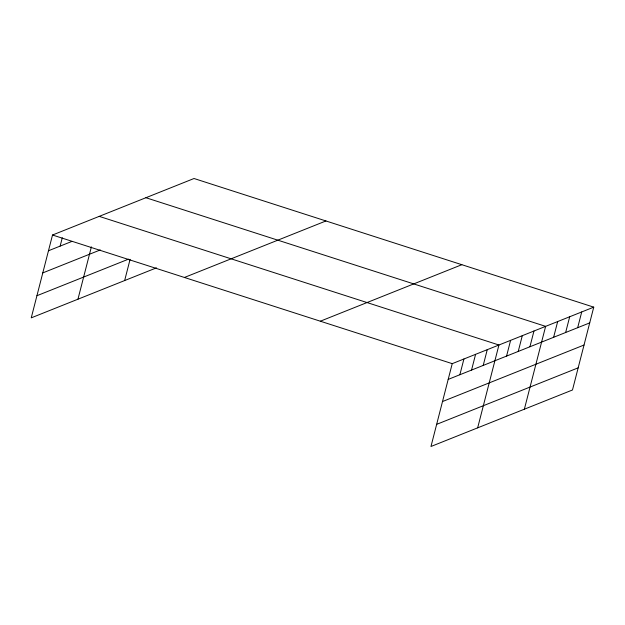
<?xml version="1.0" encoding="UTF-8"?>
<svg xmlns="http://www.w3.org/2000/svg" width="625" height="625" viewBox="0 0 625 625"><rect width="100%" height="100%" fill="white"/><g stroke="black" fill="none" stroke-linecap="round" stroke-linejoin="round"><path stroke-width="0.94" d="M593.75 307.148L452.234 363.656L430.969 446.492L572.484 389.984L593.75 307.148L194.031 178.508L52.516 235.016L31.25 317.852L156.438 267.859M60.148 246.094L62.289 237.766M77.953 299.203L91.383 246.867M124.648 280.555L130.094 259.336M459.867 374.734L463.914 359M471.547 370.078L475.586 354.336M483.219 365.414L487.258 349.672M477.664 427.844L498.938 345.008L99.219 216.367M506.57 356.086L510.609 340.352M518.242 351.43L522.289 335.688M529.922 346.766L533.961 331.023M524.367 409.195L545.633 326.359L145.914 197.719M553.625 337.297L557.664 321.562M565.648 332.5L569.695 316.758M577.68 327.695L581.719 311.953M48.477 250.758L71.828 241.438M42.789 272.898L100.266 249.945M36.938 295.711L128.539 259.133M184.422 277.469L325.938 220.961M320.328 321.203L461.844 264.695M448.195 379.398L589.711 322.891M442.508 401.539L584.023 345.031M436.656 424.352L578.164 367.844M52.516 235.016L452.234 363.656"/></g></svg>
